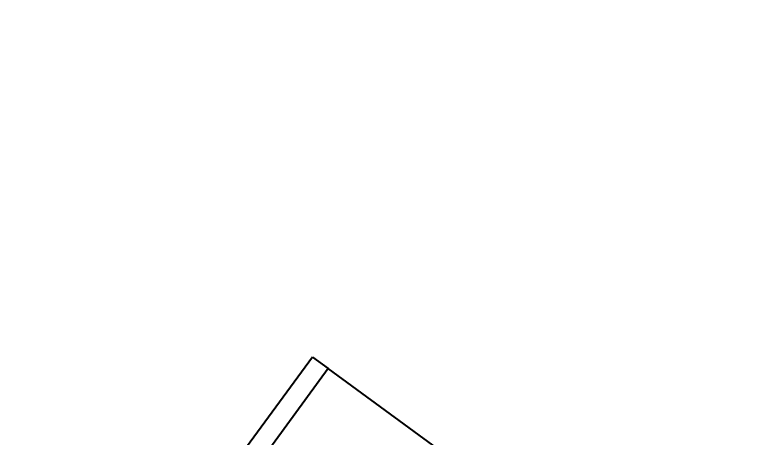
# Model space of a CAD drawing. Header units: metres. Extents: x 141303 to 146299, y 125960 to 127091.
# Drawn here: x 144905.562 to 144907.445, y 126079.931 to 126080.989 of the extents above; entities that cross this region are included whole.
import ezdxf

# ---------------------------------------------------------------- set-up
doc = ezdxf.new("R2010")
doc.units = ezdxf.units.M
doc.header["$MEASUREMENT"] = 0
for name, color, linetype in [('DIMENSION', 50, 'Continuous'), ('Edges', 7, 'Continuous'), ('FURNITURE', 6, 'Continuous')]:
    doc.layers.add(name, color=color, linetype=linetype)
doc.styles.get("Standard").update_dxf_attribs({"font": 'arial.ttf'})
doc.dimstyles.get("Standard").update_dxf_attribs({"dimtxt": 0.18, "dimasz": 0.18, "dimexe": 0.18, "dimexo": 0.0625, "dimgap": 0.09, "dimtad": 0, "dimtih": 1, "dimtoh": 1, "dimdec": 4, "dimzin": 0, "dimdsep": 46, "dimtxsty": 'Standard', "dimcen": 0.09, "dimadec": 0, "dimazin": 0, "dimtfac": 1, "dimtdec": 4, "dimtofl": 0, "dimtmove": 0, "dimatfit": 3, "dimfxl": 1, "dimtolj": 1, "dimtzin": 0, "dimarcsym": 0})

# ---------------------------------------------------------------- blocks, each defined once
blk = doc.blocks.new('X-ray Table pl')
at = {"layer": 'Edges'}
for p, q in [((2829.5, 1436.6), (814.1, 1436.6)), ((2829.5, 1436.6), (2829.5, 1385.5)), ((2829.5, 1385.5), (1829.5, 1385.5)), ((2829.5, 1029.5), (2829.5, 1385.5))]:
    blk.add_line(p, q, dxfattribs=at)
blk = doc.blocks.new('*D95')
at = {"layer": 'Defpoints', "color": 0, "transparency": 16777216}
for p in [(144918.8479, 126093.7243), (144920.8162, 126092.3056), (144901.8894, 126070.1962)]:
    blk.add_point(p, dxfattribs=at)
at = {"layer": 'DIMENSION', "color": 0, "lineweight": -2, "transparency": 16777216}
for p, q in [((144918.8986, 126093.6878), (144920.9622, 126092.2004)), ((144920.7109, 126092.1596), (144912.468, 126080.7235)), ((144903.9629, 126068.9236), (144912.2058, 126080.3597)), ((144901.9401, 126070.1597), (144904.0037, 126068.6723))]:
    blk.add_line(p, q, dxfattribs=at)
at = {"layer": 'DIMENSION', "color": 0, "transparency": 16777216}
for points in [[(144920.6866, 126092.1772), (144920.7352, 126092.1421), (144920.8162, 126092.3056)], [(144903.9386, 126068.9411), (144903.9873, 126068.906), (144903.8577, 126068.7776)]]:
    blk.add_solid(points, dxfattribs=at)
at = {"layer": 'DIMENSION', "color": 0, "transparency": 16777216, "insert": (144912.3369, 126080.5416), "char_height": 0.18, "attachment_point": 5}
blk.add_mtext('\\A1;29.0028', dxfattribs=at)

msp = doc.modelspace()

# ---------------------------------------------------------------- block references
at = {"layer": 'FURNITURE', "xscale": 0.000953198610244418, "yscale": 0.000953198610244418, "zscale": 0.000953198610244418, "rotation": 53.71713307338759}
msp.add_blockref('X-ray Table pl', (144905.81386, 126077.14864), dxfattribs=at)

# ---------------------------------------------------------------- dimensions: what is measured, and where the dimension line sits
at = {"layer": 'DIMENSION'}
dim = msp.add_aligned_dim(p1=(144901.88941, 126070.19623), p2=(144918.8479, 126093.72431), distance=-2.42625, dimstyle='Standard', dxfattribs=at)
dim.commit()
dim.dimension.update_dxf_attribs({"geometry": '*D95', "text_midpoint": (144912.33692, 126080.5416)})

doc.saveas('drawing.dxf')
